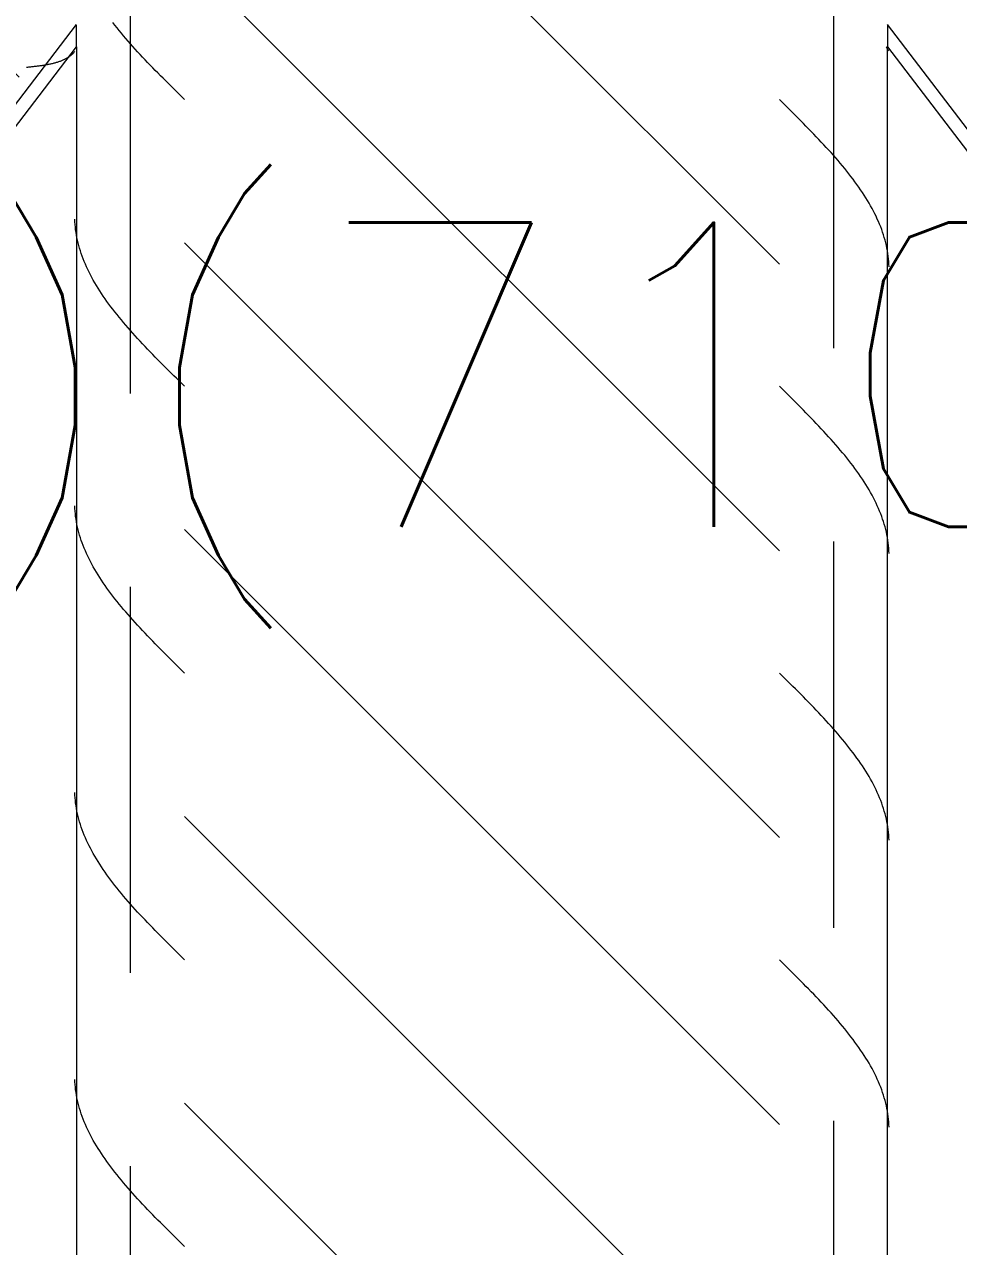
# Model space of a CAD drawing. Extents: x -10459 to 16942, y -13088 to 14608.
# Drawn here: x 5178.86 to 5213.41, y 3188.82 to 3234.02 of the extents above; entities that cross this region are included whole.
import ezdxf
from ezdxf.enums import TextEntityAlignment as Align

# ---------------------------------------------------------------- set-up
doc = ezdxf.new("R2010")
doc.units = 0
doc.header["$LTSCALE"] = 30
doc.header["$MEASUREMENT"] = 0
doc.linetypes.add("EJE1-1'$0$RLE-PROYECCION", pattern=[0.71438, 0.47625, -0.23813])
doc.layers.get('0').update_dxf_attribs({"linetype": 'CONTINUOUS'})
doc.layers.add("EJE1-1'$0$RLA-ACHURADO", color=30, linetype="EJE1-1'$0$RLE-PROYECCION", lineweight=15, transparency=0.7)
doc.layers.add("EJE1-1'$0$RLA-CONTORNO", color=30, linetype='CONTINUOUS', lineweight=15)
doc.layers.add("EJE1-1'$0$RLA-FE", color=7, linetype='CONTINUOUS')
doc.styles.add("EJE1-1'$0$RomanS", font='romans.shx', dxfattribs={"height": 11.25})
pattern_1 = [(135, (-234.281, -2576.79), (-5.303301, -5.303301), [])]

# ---------------------------------------------------------------- blocks, each defined once
blk = doc.blocks.new("EJE1-1'$0$FP_4-EJE 1-1_")
at = {"layer": "EJE1-1'$0$RLA-CONTORNO"}
for p, q in [((2375.445, 1056.985), (2375.435, 1057.006)), ((2375.455, 1056.965), (2375.445, 1056.985)), ((2375.466, 1056.944), (2375.455, 1056.965)), ((2375.478, 1056.924), (2375.466, 1056.944)), ((2375.49, 1056.905), (2375.478, 1056.924)), ((2375.481, 1057.005), (2580.477, 788.47)), ((2375.502, 1056.886), (2375.49, 1056.905)), ((2375.515, 1056.867), (2375.502, 1056.886)), ((2375.528, 1056.848), (2375.515, 1056.867))]:
    blk.add_line(p, q, dxfattribs=at)
blk = doc.blocks.new("EJE1-1'$0$RLA-COLUMNAS-CAJONES - P_M_ 300x300x20-465985-EJE 1-1_")
at = {"layer": "EJE1-1'$0$RLA-ACHURADO"}
for p, q in [((2582.477, 787), (2582.477, 1103)), ((2608.477, 1103), (2608.477, 787))]:
    blk.add_line(p, q, dxfattribs=at)
blk = doc.blocks.new("EJE1-1'$0$FP_5-EJE 1-1_")
at = {"layer": "EJE1-1'$0$RLA-CONTORNO"}
for p, q in [((2375.481, 787), (2375.481, 1056.997)), ((2371.58, 1054.953), (2371.481, 1055.051)), ((2371.68, 1054.855), (2371.58, 1054.953)), ((2371.779, 1054.757), (2371.68, 1054.855)), ((2371.878, 1054.659), (2371.779, 1054.757)), ((2371.977, 1054.56), (2371.878, 1054.659)), ((2372.076, 1054.462), (2371.977, 1054.56)), ((2372.174, 1054.364), (2372.076, 1054.462)), ((2372.272, 1054.266), (2372.174, 1054.364)), ((2372.37, 1054.168), (2372.272, 1054.266)), ((2372.467, 1054.07), (2372.37, 1054.168)), ((2372.563, 1053.971), (2372.467, 1054.07)), ((2372.659, 1053.873), (2372.563, 1053.971)), ((2372.754, 1053.775), (2372.659, 1053.873)), ((2372.848, 1053.677), (2372.754, 1053.775)), ((2372.941, 1053.579), (2372.848, 1053.677)), ((2373.034, 1053.48), (2372.941, 1053.579)), ((2373.125, 1053.382), (2373.034, 1053.48)), ((2373.216, 1053.284), (2373.125, 1053.382)), ((2373.305, 1053.186), (2373.216, 1053.284)), ((2373.394, 1053.088), (2373.305, 1053.186)), ((2373.481, 1052.99), (2373.394, 1053.088)), ((2373.567, 1052.891), (2373.481, 1052.99)), ((2373.652, 1052.793), (2373.567, 1052.891)), ((2373.735, 1052.695), (2373.652, 1052.793)), ((2373.817, 1052.597), (2373.735, 1052.695)), ((2373.898, 1052.499), (2373.817, 1052.597)), ((2373.977, 1052.401), (2373.898, 1052.499)), ((2374.055, 1052.302), (2373.977, 1052.401)), ((2374.131, 1052.204), (2374.055, 1052.302)), ((2374.206, 1052.106), (2374.131, 1052.204)), ((2374.279, 1052.008), (2374.206, 1052.106)), ((2374.35, 1051.91), (2374.279, 1052.008)), ((2374.42, 1051.812), (2374.35, 1051.91)), ((2374.488, 1051.713), (2374.42, 1051.812)), ((2374.553, 1051.615), (2374.488, 1051.713)), ((2374.618, 1051.517), (2374.553, 1051.615)), ((2374.68, 1051.419), (2374.618, 1051.517)), ((2374.74, 1051.321), (2374.68, 1051.419)), ((2374.799, 1051.222), (2374.74, 1051.321)), ((2374.855, 1051.124), (2374.799, 1051.222)), ((2374.909, 1051.026), (2374.855, 1051.124)), ((2374.961, 1050.928), (2374.909, 1051.026)), ((2375.012, 1050.83), (2374.961, 1050.928)), ((2375.06, 1050.732), (2375.012, 1050.83)), ((2375.105, 1050.633), (2375.06, 1050.732)), ((2375.149, 1050.535), (2375.105, 1050.633)), ((2375.191, 1050.437), (2375.149, 1050.535)), ((2375.23, 1050.339), (2375.191, 1050.437)), ((2375.267, 1050.241), (2375.23, 1050.339)), ((2375.302, 1050.143), (2375.267, 1050.241)), ((2375.334, 1050.044), (2375.302, 1050.143)), ((2375.364, 1049.946), (2375.334, 1050.044)), ((2375.392, 1049.848), (2375.364, 1049.946)), ((2375.417, 1049.75), (2375.392, 1049.848)), ((2375.44, 1049.652), (2375.417, 1049.75)), ((2375.461, 1049.553), (2375.44, 1049.652)), ((2375.479, 1049.455), (2375.461, 1049.553)), ((2375.495, 1049.357), (2375.479, 1049.455)), ((2375.508, 1049.259), (2375.495, 1049.357)), ((2375.519, 1049.161), (2375.508, 1049.259)), ((2375.528, 1049.063), (2375.519, 1049.161)), ((2375.534, 1048.964), (2375.528, 1049.063)), ((2375.538, 1048.866), (2375.534, 1048.964)), ((2371.58, 1044.346), (2371.481, 1044.445)), ((2371.68, 1044.248), (2371.58, 1044.346)), ((2371.779, 1044.15), (2371.68, 1044.248)), ((2371.878, 1044.052), (2371.779, 1044.15)), ((2371.977, 1043.954), (2371.878, 1044.052)), ((2372.076, 1043.856), (2371.977, 1043.954)), ((2372.174, 1043.757), (2372.076, 1043.856)), ((2372.272, 1043.659), (2372.174, 1043.757)), ((2372.37, 1043.561), (2372.272, 1043.659)), ((2372.467, 1043.463), (2372.37, 1043.561)), ((2372.563, 1043.365), (2372.467, 1043.463)), ((2372.659, 1043.267), (2372.563, 1043.365)), ((2372.754, 1043.168), (2372.659, 1043.267)), ((2372.848, 1043.07), (2372.754, 1043.168)), ((2372.941, 1042.972), (2372.848, 1043.07)), ((2373.034, 1042.874), (2372.941, 1042.972)), ((2373.125, 1042.776), (2373.034, 1042.874)), ((2373.216, 1042.678), (2373.125, 1042.776)), ((2373.305, 1042.579), (2373.216, 1042.678)), ((2373.394, 1042.481), (2373.305, 1042.579)), ((2373.481, 1042.383), (2373.394, 1042.481)), ((2373.567, 1042.285), (2373.481, 1042.383)), ((2373.652, 1042.187), (2373.567, 1042.285)), ((2373.735, 1042.088), (2373.652, 1042.187)), ((2373.817, 1041.99), (2373.735, 1042.088)), ((2373.898, 1041.892), (2373.817, 1041.99)), ((2373.977, 1041.794), (2373.898, 1041.892)), ((2374.055, 1041.696), (2373.977, 1041.794)), ((2374.131, 1041.598), (2374.055, 1041.696)), ((2374.206, 1041.499), (2374.131, 1041.598)), ((2374.279, 1041.401), (2374.206, 1041.499)), ((2374.35, 1041.303), (2374.279, 1041.401)), ((2374.42, 1041.205), (2374.35, 1041.303)), ((2374.488, 1041.107), (2374.42, 1041.205)), ((2374.553, 1041.009), (2374.488, 1041.107)), ((2374.618, 1040.91), (2374.553, 1041.009)), ((2374.68, 1040.812), (2374.618, 1040.91)), ((2374.74, 1040.714), (2374.68, 1040.812)), ((2374.799, 1040.616), (2374.74, 1040.714)), ((2374.855, 1040.518), (2374.799, 1040.616)), ((2374.909, 1040.42), (2374.855, 1040.518)), ((2374.961, 1040.321), (2374.909, 1040.42)), ((2375.012, 1040.223), (2374.961, 1040.321)), ((2375.06, 1040.125), (2375.012, 1040.223)), ((2375.105, 1040.027), (2375.06, 1040.125)), ((2375.149, 1039.929), (2375.105, 1040.027)), ((2375.191, 1039.83), (2375.149, 1039.929)), ((2375.23, 1039.732), (2375.191, 1039.83)), ((2375.267, 1039.634), (2375.23, 1039.732)), ((2375.302, 1039.536), (2375.267, 1039.634)), ((2375.334, 1039.438), (2375.302, 1039.536)), ((2375.364, 1039.34), (2375.334, 1039.438)), ((2375.392, 1039.241), (2375.364, 1039.34)), ((2375.417, 1039.143), (2375.392, 1039.241)), ((2375.44, 1039.045), (2375.417, 1039.143)), ((2375.461, 1038.947), (2375.44, 1039.045)), ((2375.479, 1038.849), (2375.461, 1038.947)), ((2375.495, 1038.751), (2375.479, 1038.849)), ((2375.508, 1038.652), (2375.495, 1038.751)), ((2375.519, 1038.554), (2375.508, 1038.652)), ((2375.528, 1038.456), (2375.519, 1038.554)), ((2375.534, 1038.358), (2375.528, 1038.456)), ((2375.538, 1038.26), (2375.534, 1038.358)), ((2371.58, 1033.74), (2371.481, 1033.838)), ((2371.68, 1033.642), (2371.58, 1033.74)), ((2371.779, 1033.544), (2371.68, 1033.642)), ((2371.878, 1033.445), (2371.779, 1033.544)), ((2371.977, 1033.347), (2371.878, 1033.445)), ((2372.076, 1033.249), (2371.977, 1033.347)), ((2372.174, 1033.151), (2372.076, 1033.249)), ((2372.272, 1033.053), (2372.174, 1033.151)), ((2372.37, 1032.954), (2372.272, 1033.053)), ((2372.467, 1032.856), (2372.37, 1032.954)), ((2372.563, 1032.758), (2372.467, 1032.856)), ((2372.659, 1032.66), (2372.563, 1032.758)), ((2372.754, 1032.562), (2372.659, 1032.66)), ((2372.848, 1032.464), (2372.754, 1032.562)), ((2372.941, 1032.365), (2372.848, 1032.464)), ((2373.034, 1032.267), (2372.941, 1032.365)), ((2373.125, 1032.169), (2373.034, 1032.267)), ((2373.216, 1032.071), (2373.125, 1032.169)), ((2373.305, 1031.973), (2373.216, 1032.071)), ((2373.394, 1031.875), (2373.305, 1031.973)), ((2373.481, 1031.776), (2373.394, 1031.875)), ((2373.567, 1031.678), (2373.481, 1031.776)), ((2373.652, 1031.58), (2373.567, 1031.678)), ((2373.735, 1031.482), (2373.652, 1031.58)), ((2373.817, 1031.384), (2373.735, 1031.482)), ((2373.898, 1031.286), (2373.817, 1031.384)), ((2373.977, 1031.187), (2373.898, 1031.286)), ((2374.055, 1031.089), (2373.977, 1031.187)), ((2374.131, 1030.991), (2374.055, 1031.089)), ((2374.206, 1030.893), (2374.131, 1030.991)), ((2374.279, 1030.795), (2374.206, 1030.893)), ((2374.35, 1030.696), (2374.279, 1030.795)), ((2374.42, 1030.598), (2374.35, 1030.696)), ((2374.488, 1030.5), (2374.42, 1030.598)), ((2374.553, 1030.402), (2374.488, 1030.5)), ((2374.618, 1030.304), (2374.553, 1030.402)), ((2374.68, 1030.206), (2374.618, 1030.304)), ((2374.74, 1030.107), (2374.68, 1030.206)), ((2374.799, 1030.009), (2374.74, 1030.107)), ((2374.855, 1029.911), (2374.799, 1030.009)), ((2374.909, 1029.813), (2374.855, 1029.911)), ((2374.961, 1029.715), (2374.909, 1029.813)), ((2375.012, 1029.617), (2374.961, 1029.715)), ((2375.06, 1029.518), (2375.012, 1029.617)), ((2375.105, 1029.42), (2375.06, 1029.518)), ((2375.149, 1029.322), (2375.105, 1029.42)), ((2375.191, 1029.224), (2375.149, 1029.322)), ((2375.23, 1029.126), (2375.191, 1029.224)), ((2375.267, 1029.028), (2375.23, 1029.126)), ((2375.302, 1028.929), (2375.267, 1029.028)), ((2375.334, 1028.831), (2375.302, 1028.929)), ((2375.364, 1028.733), (2375.334, 1028.831)), ((2375.392, 1028.635), (2375.364, 1028.733)), ((2375.417, 1028.537), (2375.392, 1028.635)), ((2375.44, 1028.438), (2375.417, 1028.537)), ((2375.461, 1028.34), (2375.44, 1028.438)), ((2375.479, 1028.242), (2375.461, 1028.34)), ((2375.495, 1028.144), (2375.479, 1028.242)), ((2375.508, 1028.046), (2375.495, 1028.144)), ((2375.519, 1027.948), (2375.508, 1028.046)), ((2375.528, 1027.849), (2375.519, 1027.948)), ((2375.534, 1027.751), (2375.528, 1027.849)), ((2375.538, 1027.653), (2375.534, 1027.751)), ((2371.58, 1023.133), (2371.481, 1023.231)), ((2371.68, 1023.035), (2371.58, 1023.133)), ((2371.779, 1022.937), (2371.68, 1023.035)), ((2371.878, 1022.839), (2371.779, 1022.937)), ((2371.977, 1022.741), (2371.878, 1022.839)), ((2372.076, 1022.642), (2371.977, 1022.741)), ((2372.174, 1022.544), (2372.076, 1022.642)), ((2372.272, 1022.446), (2372.174, 1022.544)), ((2372.37, 1022.348), (2372.272, 1022.446)), ((2372.467, 1022.25), (2372.37, 1022.348)), ((2372.563, 1022.152), (2372.467, 1022.25)), ((2372.659, 1022.053), (2372.563, 1022.152)), ((2372.754, 1021.955), (2372.659, 1022.053)), ((2372.848, 1021.857), (2372.754, 1021.955)), ((2372.941, 1021.759), (2372.848, 1021.857)), ((2373.034, 1021.661), (2372.941, 1021.759)), ((2373.125, 1021.562), (2373.034, 1021.661)), ((2373.216, 1021.464), (2373.125, 1021.562)), ((2373.305, 1021.366), (2373.216, 1021.464)), ((2373.394, 1021.268), (2373.305, 1021.366)), ((2373.481, 1021.17), (2373.394, 1021.268)), ((2373.567, 1021.072), (2373.481, 1021.17)), ((2373.652, 1020.973), (2373.567, 1021.072)), ((2373.735, 1020.875), (2373.652, 1020.973)), ((2373.817, 1020.777), (2373.735, 1020.875)), ((2373.898, 1020.679), (2373.817, 1020.777)), ((2373.977, 1020.581), (2373.898, 1020.679)), ((2374.055, 1020.483), (2373.977, 1020.581)), ((2374.131, 1020.384), (2374.055, 1020.483)), ((2374.206, 1020.286), (2374.131, 1020.384)), ((2374.279, 1020.188), (2374.206, 1020.286)), ((2374.35, 1020.09), (2374.279, 1020.188)), ((2374.42, 1019.992), (2374.35, 1020.09)), ((2374.488, 1019.894), (2374.42, 1019.992)), ((2374.553, 1019.795), (2374.488, 1019.894)), ((2374.618, 1019.697), (2374.553, 1019.795)), ((2374.68, 1019.599), (2374.618, 1019.697)), ((2374.74, 1019.501), (2374.68, 1019.599)), ((2374.799, 1019.403), (2374.74, 1019.501)), ((2374.855, 1019.304), (2374.799, 1019.403)), ((2374.909, 1019.206), (2374.855, 1019.304)), ((2374.961, 1019.108), (2374.909, 1019.206)), ((2375.012, 1019.01), (2374.961, 1019.108)), ((2375.06, 1018.912), (2375.012, 1019.01)), ((2375.105, 1018.814), (2375.06, 1018.912)), ((2375.149, 1018.715), (2375.105, 1018.814)), ((2375.191, 1018.617), (2375.149, 1018.715)), ((2375.23, 1018.519), (2375.191, 1018.617)), ((2375.267, 1018.421), (2375.23, 1018.519)), ((2375.302, 1018.323), (2375.267, 1018.421)), ((2375.334, 1018.225), (2375.302, 1018.323)), ((2375.364, 1018.126), (2375.334, 1018.225)), ((2375.392, 1018.028), (2375.364, 1018.126)), ((2375.417, 1017.93), (2375.392, 1018.028)), ((2375.44, 1017.832), (2375.417, 1017.93)), ((2375.461, 1017.734), (2375.44, 1017.832)), ((2375.479, 1017.636), (2375.461, 1017.734)), ((2375.495, 1017.537), (2375.479, 1017.636)), ((2375.508, 1017.439), (2375.495, 1017.537)), ((2375.519, 1017.341), (2375.508, 1017.439)), ((2375.528, 1017.243), (2375.519, 1017.341)), ((2375.534, 1017.145), (2375.528, 1017.243)), ((2375.538, 1017.046), (2375.534, 1017.145))]:
    blk.add_line(p, q, dxfattribs=at)
blk = doc.blocks.new("EJE1-1'$0$FP_6-EJE 1-1_")
at = {"layer": "EJE1-1'$0$RLA-CONTORNO"}
for p, q in [((2346.906, 1057.801), (2346.83, 1057.899)), ((2346.984, 1057.703), (2346.906, 1057.801)), ((2347.063, 1057.604), (2346.984, 1057.703)), ((2347.144, 1057.506), (2347.063, 1057.604)), ((2347.226, 1057.408), (2347.144, 1057.506)), ((2347.309, 1057.31), (2347.226, 1057.408)), ((2345.481, 1056.997), (2345.481, 787)), ((2347.394, 1057.212), (2347.309, 1057.31)), ((2347.48, 1057.113), (2347.394, 1057.212)), ((2347.568, 1057.015), (2347.48, 1057.113)), ((2347.656, 1056.917), (2347.568, 1057.015)), ((2347.745, 1056.819), (2347.656, 1056.917)), ((2347.836, 1056.721), (2347.745, 1056.819)), ((2347.928, 1056.623), (2347.836, 1056.721)), ((2348.02, 1056.524), (2347.928, 1056.623)), ((2348.113, 1056.426), (2348.02, 1056.524)), ((2348.208, 1056.328), (2348.113, 1056.426)), ((2348.303, 1056.23), (2348.208, 1056.328)), ((2348.398, 1056.132), (2348.303, 1056.23)), ((2348.495, 1056.034), (2348.398, 1056.132)), ((2348.591, 1055.935), (2348.495, 1056.034)), ((2348.689, 1055.837), (2348.591, 1055.935)), ((2348.787, 1055.739), (2348.689, 1055.837)), ((2348.885, 1055.641), (2348.787, 1055.739)), ((2348.984, 1055.543), (2348.885, 1055.641)), ((2349.083, 1055.444), (2348.984, 1055.543)), ((2349.182, 1055.346), (2349.083, 1055.444)), ((2349.281, 1055.248), (2349.182, 1055.346)), ((2349.381, 1055.15), (2349.281, 1055.248)), ((2349.481, 1055.052), (2349.381, 1055.15)), ((2345.427, 1050.532), (2345.424, 1050.63)), ((2345.433, 1050.434), (2345.427, 1050.532)), ((2345.442, 1050.336), (2345.433, 1050.434)), ((2345.453, 1050.237), (2345.442, 1050.336)), ((2345.466, 1050.139), (2345.453, 1050.237)), ((2345.482, 1050.041), (2345.466, 1050.139)), ((2345.5, 1049.943), (2345.482, 1050.041)), ((2345.521, 1049.845), (2345.5, 1049.943)), ((2345.544, 1049.747), (2345.521, 1049.845)), ((2345.569, 1049.648), (2345.544, 1049.747)), ((2345.597, 1049.55), (2345.569, 1049.648)), ((2345.627, 1049.452), (2345.597, 1049.55)), ((2345.66, 1049.354), (2345.627, 1049.452)), ((2345.694, 1049.256), (2345.66, 1049.354)), ((2345.731, 1049.158), (2345.694, 1049.256)), ((2345.771, 1049.059), (2345.731, 1049.158)), ((2345.812, 1048.961), (2345.771, 1049.059)), ((2345.856, 1048.863), (2345.812, 1048.961)), ((2345.902, 1048.765), (2345.856, 1048.863)), ((2345.95, 1048.667), (2345.902, 1048.765)), ((2346, 1048.569), (2345.95, 1048.667)), ((2346.052, 1048.47), (2346, 1048.569)), ((2346.106, 1048.372), (2346.052, 1048.47)), ((2346.163, 1048.274), (2346.106, 1048.372)), ((2346.221, 1048.176), (2346.163, 1048.274)), ((2346.281, 1048.078), (2346.221, 1048.176)), ((2346.344, 1047.979), (2346.281, 1048.078)), ((2346.408, 1047.881), (2346.344, 1047.979)), ((2346.474, 1047.783), (2346.408, 1047.881)), ((2346.541, 1047.685), (2346.474, 1047.783)), ((2346.611, 1047.587), (2346.541, 1047.685)), ((2346.682, 1047.489), (2346.611, 1047.587)), ((2346.755, 1047.39), (2346.682, 1047.489)), ((2346.83, 1047.292), (2346.755, 1047.39)), ((2346.906, 1047.194), (2346.83, 1047.292)), ((2346.984, 1047.096), (2346.906, 1047.194)), ((2347.063, 1046.998), (2346.984, 1047.096)), ((2347.144, 1046.9), (2347.063, 1046.998)), ((2347.226, 1046.801), (2347.144, 1046.9)), ((2347.309, 1046.703), (2347.226, 1046.801)), ((2347.394, 1046.605), (2347.309, 1046.703)), ((2347.48, 1046.507), (2347.394, 1046.605)), ((2347.568, 1046.409), (2347.48, 1046.507)), ((2347.656, 1046.311), (2347.568, 1046.409)), ((2347.745, 1046.212), (2347.656, 1046.311)), ((2347.836, 1046.114), (2347.745, 1046.212)), ((2347.928, 1046.016), (2347.836, 1046.114)), ((2348.02, 1045.918), (2347.928, 1046.016)), ((2348.113, 1045.82), (2348.02, 1045.918)), ((2348.208, 1045.721), (2348.113, 1045.82)), ((2348.303, 1045.623), (2348.208, 1045.721)), ((2348.398, 1045.525), (2348.303, 1045.623)), ((2348.495, 1045.427), (2348.398, 1045.525)), ((2348.591, 1045.329), (2348.495, 1045.427)), ((2348.689, 1045.231), (2348.591, 1045.329)), ((2348.787, 1045.132), (2348.689, 1045.231)), ((2348.885, 1045.034), (2348.787, 1045.132)), ((2348.984, 1044.936), (2348.885, 1045.034)), ((2349.083, 1044.838), (2348.984, 1044.936)), ((2349.182, 1044.74), (2349.083, 1044.838)), ((2349.281, 1044.642), (2349.182, 1044.74)), ((2349.381, 1044.543), (2349.281, 1044.642)), ((2349.481, 1044.445), (2349.381, 1044.543)), ((2345.427, 1039.925), (2345.424, 1040.024)), ((2345.433, 1039.827), (2345.427, 1039.925)), ((2345.442, 1039.729), (2345.433, 1039.827)), ((2345.453, 1039.631), (2345.442, 1039.729)), ((2345.466, 1039.533), (2345.453, 1039.631)), ((2345.482, 1039.435), (2345.466, 1039.533)), ((2345.5, 1039.336), (2345.482, 1039.435)), ((2345.521, 1039.238), (2345.5, 1039.336)), ((2345.544, 1039.14), (2345.521, 1039.238)), ((2345.569, 1039.042), (2345.544, 1039.14)), ((2345.597, 1038.944), (2345.569, 1039.042)), ((2345.627, 1038.845), (2345.597, 1038.944)), ((2345.66, 1038.747), (2345.627, 1038.845)), ((2345.694, 1038.649), (2345.66, 1038.747)), ((2345.731, 1038.551), (2345.694, 1038.649)), ((2345.771, 1038.453), (2345.731, 1038.551)), ((2345.812, 1038.355), (2345.771, 1038.453)), ((2345.856, 1038.256), (2345.812, 1038.355)), ((2345.902, 1038.158), (2345.856, 1038.256)), ((2345.95, 1038.06), (2345.902, 1038.158)), ((2346, 1037.962), (2345.95, 1038.06)), ((2346.052, 1037.864), (2346, 1037.962)), ((2346.106, 1037.766), (2346.052, 1037.864)), ((2346.163, 1037.667), (2346.106, 1037.766)), ((2346.221, 1037.569), (2346.163, 1037.667)), ((2346.281, 1037.471), (2346.221, 1037.569)), ((2346.344, 1037.373), (2346.281, 1037.471)), ((2346.408, 1037.275), (2346.344, 1037.373)), ((2346.474, 1037.177), (2346.408, 1037.275)), ((2346.541, 1037.078), (2346.474, 1037.177)), ((2346.611, 1036.98), (2346.541, 1037.078)), ((2346.682, 1036.882), (2346.611, 1036.98)), ((2346.755, 1036.784), (2346.682, 1036.882)), ((2346.83, 1036.686), (2346.755, 1036.784)), ((2346.906, 1036.587), (2346.83, 1036.686)), ((2346.984, 1036.489), (2346.906, 1036.587)), ((2347.063, 1036.391), (2346.984, 1036.489)), ((2347.144, 1036.293), (2347.063, 1036.391)), ((2347.226, 1036.195), (2347.144, 1036.293)), ((2347.309, 1036.097), (2347.226, 1036.195)), ((2347.394, 1035.998), (2347.309, 1036.097)), ((2347.48, 1035.9), (2347.394, 1035.998)), ((2347.568, 1035.802), (2347.48, 1035.9)), ((2347.656, 1035.704), (2347.568, 1035.802)), ((2347.745, 1035.606), (2347.656, 1035.704)), ((2347.836, 1035.508), (2347.745, 1035.606)), ((2347.928, 1035.409), (2347.836, 1035.508)), ((2348.02, 1035.311), (2347.928, 1035.409)), ((2348.113, 1035.213), (2348.02, 1035.311)), ((2348.208, 1035.115), (2348.113, 1035.213)), ((2348.303, 1035.017), (2348.208, 1035.115)), ((2348.398, 1034.919), (2348.303, 1035.017)), ((2348.495, 1034.82), (2348.398, 1034.919)), ((2348.591, 1034.722), (2348.495, 1034.82)), ((2348.689, 1034.624), (2348.591, 1034.722)), ((2348.787, 1034.526), (2348.689, 1034.624)), ((2348.885, 1034.428), (2348.787, 1034.526)), ((2348.984, 1034.329), (2348.885, 1034.428)), ((2349.083, 1034.231), (2348.984, 1034.329)), ((2349.182, 1034.133), (2349.083, 1034.231)), ((2349.281, 1034.035), (2349.182, 1034.133)), ((2349.381, 1033.937), (2349.281, 1034.035)), ((2349.481, 1033.839), (2349.381, 1033.937)), ((2345.427, 1029.319), (2345.424, 1029.417)), ((2345.433, 1029.221), (2345.427, 1029.319)), ((2345.442, 1029.122), (2345.433, 1029.221)), ((2345.453, 1029.024), (2345.442, 1029.122)), ((2345.466, 1028.926), (2345.453, 1029.024)), ((2345.482, 1028.828), (2345.466, 1028.926)), ((2345.5, 1028.73), (2345.482, 1028.828)), ((2345.521, 1028.632), (2345.5, 1028.73)), ((2345.544, 1028.533), (2345.521, 1028.632)), ((2345.569, 1028.435), (2345.544, 1028.533)), ((2345.597, 1028.337), (2345.569, 1028.435)), ((2345.627, 1028.239), (2345.597, 1028.337)), ((2345.66, 1028.141), (2345.627, 1028.239)), ((2345.694, 1028.043), (2345.66, 1028.141)), ((2345.731, 1027.944), (2345.694, 1028.043)), ((2345.771, 1027.846), (2345.731, 1027.944)), ((2345.812, 1027.748), (2345.771, 1027.846)), ((2345.856, 1027.65), (2345.812, 1027.748)), ((2345.902, 1027.552), (2345.856, 1027.65)), ((2345.95, 1027.453), (2345.902, 1027.552)), ((2346, 1027.355), (2345.95, 1027.453)), ((2346.052, 1027.257), (2346, 1027.355)), ((2346.106, 1027.159), (2346.052, 1027.257)), ((2346.163, 1027.061), (2346.106, 1027.159)), ((2346.221, 1026.963), (2346.163, 1027.061)), ((2346.281, 1026.864), (2346.221, 1026.963)), ((2346.344, 1026.766), (2346.281, 1026.864)), ((2346.408, 1026.668), (2346.344, 1026.766)), ((2346.474, 1026.57), (2346.408, 1026.668)), ((2346.541, 1026.472), (2346.474, 1026.57)), ((2346.611, 1026.374), (2346.541, 1026.472)), ((2346.682, 1026.275), (2346.611, 1026.374)), ((2346.755, 1026.177), (2346.682, 1026.275)), ((2346.83, 1026.079), (2346.755, 1026.177)), ((2346.906, 1025.981), (2346.83, 1026.079)), ((2346.984, 1025.883), (2346.906, 1025.981)), ((2347.063, 1025.785), (2346.984, 1025.883)), ((2347.144, 1025.686), (2347.063, 1025.785)), ((2347.226, 1025.588), (2347.144, 1025.686)), ((2347.309, 1025.49), (2347.226, 1025.588)), ((2347.394, 1025.392), (2347.309, 1025.49)), ((2347.48, 1025.294), (2347.394, 1025.392)), ((2347.568, 1025.195), (2347.48, 1025.294)), ((2347.656, 1025.097), (2347.568, 1025.195)), ((2347.745, 1024.999), (2347.656, 1025.097)), ((2347.836, 1024.901), (2347.745, 1024.999)), ((2347.928, 1024.803), (2347.836, 1024.901)), ((2348.02, 1024.705), (2347.928, 1024.803)), ((2348.113, 1024.606), (2348.02, 1024.705)), ((2348.208, 1024.508), (2348.113, 1024.606)), ((2348.303, 1024.41), (2348.208, 1024.508)), ((2348.398, 1024.312), (2348.303, 1024.41)), ((2348.495, 1024.214), (2348.398, 1024.312)), ((2348.591, 1024.116), (2348.495, 1024.214)), ((2348.689, 1024.017), (2348.591, 1024.116)), ((2348.787, 1023.919), (2348.689, 1024.017)), ((2348.885, 1023.821), (2348.787, 1023.919)), ((2348.984, 1023.723), (2348.885, 1023.821)), ((2349.083, 1023.625), (2348.984, 1023.723)), ((2349.182, 1023.527), (2349.083, 1023.625)), ((2349.281, 1023.428), (2349.182, 1023.527)), ((2349.381, 1023.33), (2349.281, 1023.428)), ((2349.481, 1023.232), (2349.381, 1023.33)), ((2345.427, 1018.712), (2345.424, 1018.81)), ((2345.433, 1018.614), (2345.427, 1018.712)), ((2345.442, 1018.516), (2345.433, 1018.614)), ((2345.453, 1018.418), (2345.442, 1018.516)), ((2345.466, 1018.32), (2345.453, 1018.418)), ((2345.482, 1018.221), (2345.466, 1018.32)), ((2345.5, 1018.123), (2345.482, 1018.221)), ((2345.521, 1018.025), (2345.5, 1018.123)), ((2345.544, 1017.927), (2345.521, 1018.025)), ((2345.569, 1017.829), (2345.544, 1017.927)), ((2345.597, 1017.73), (2345.569, 1017.829)), ((2345.627, 1017.632), (2345.597, 1017.73)), ((2345.66, 1017.534), (2345.627, 1017.632)), ((2345.694, 1017.436), (2345.66, 1017.534)), ((2345.731, 1017.338), (2345.694, 1017.436)), ((2345.771, 1017.24), (2345.731, 1017.338)), ((2345.812, 1017.141), (2345.771, 1017.24)), ((2345.856, 1017.043), (2345.812, 1017.141)), ((2345.902, 1016.945), (2345.856, 1017.043)), ((2345.95, 1016.847), (2345.902, 1016.945)), ((2346, 1016.749), (2345.95, 1016.847)), ((2346.052, 1016.651), (2346, 1016.749)), ((2346.106, 1016.552), (2346.052, 1016.651)), ((2346.163, 1016.454), (2346.106, 1016.552)), ((2346.221, 1016.356), (2346.163, 1016.454)), ((2346.281, 1016.258), (2346.221, 1016.356)), ((2346.344, 1016.16), (2346.281, 1016.258)), ((2346.408, 1016.061), (2346.344, 1016.16)), ((2346.474, 1015.963), (2346.408, 1016.061)), ((2346.541, 1015.865), (2346.474, 1015.963)), ((2346.611, 1015.767), (2346.541, 1015.865)), ((2346.682, 1015.669), (2346.611, 1015.767)), ((2346.755, 1015.571), (2346.682, 1015.669)), ((2346.83, 1015.472), (2346.755, 1015.571)), ((2346.906, 1015.374), (2346.83, 1015.472)), ((2346.984, 1015.276), (2346.906, 1015.374)), ((2347.063, 1015.178), (2346.984, 1015.276)), ((2347.144, 1015.08), (2347.063, 1015.178)), ((2347.226, 1014.982), (2347.144, 1015.08)), ((2347.309, 1014.883), (2347.226, 1014.982)), ((2347.394, 1014.785), (2347.309, 1014.883)), ((2347.48, 1014.687), (2347.394, 1014.785)), ((2347.568, 1014.589), (2347.48, 1014.687)), ((2347.656, 1014.491), (2347.568, 1014.589)), ((2347.745, 1014.393), (2347.656, 1014.491)), ((2347.836, 1014.294), (2347.745, 1014.393)), ((2347.928, 1014.196), (2347.836, 1014.294)), ((2348.02, 1014.098), (2347.928, 1014.196)), ((2348.113, 1014), (2348.02, 1014.098)), ((2348.208, 1013.902), (2348.113, 1014)), ((2348.303, 1013.803), (2348.208, 1013.902)), ((2348.398, 1013.705), (2348.303, 1013.803)), ((2348.495, 1013.607), (2348.398, 1013.705)), ((2348.591, 1013.509), (2348.495, 1013.607)), ((2348.689, 1013.411), (2348.591, 1013.509)), ((2348.787, 1013.313), (2348.689, 1013.411)), ((2348.885, 1013.214), (2348.787, 1013.313)), ((2348.984, 1013.116), (2348.885, 1013.214)), ((2349.083, 1013.018), (2348.984, 1013.116)), ((2349.182, 1012.92), (2349.083, 1013.018)), ((2349.281, 1012.822), (2349.182, 1012.92)), ((2349.381, 1012.724), (2349.281, 1012.822)), ((2349.481, 1012.625), (2349.381, 1012.724))]:
    blk.add_line(p, q, dxfattribs=at)
blk = doc.blocks.new("EJE1-1'$0$FP_8-EJE 1-1_")
at = {"layer": "EJE1-1'$0$RLA-CONTORNO"}
for p, q in [((2140.484, 788.47), (2345.481, 1057.005)), ((2344.823, 1056.444), (2344.795, 1056.434)), ((2344.851, 1056.453), (2344.823, 1056.444)), ((2344.878, 1056.463), (2344.851, 1056.453)), ((2344.905, 1056.474), (2344.878, 1056.463)), ((2344.932, 1056.484), (2344.905, 1056.474)), ((2344.958, 1056.495), (2344.932, 1056.484)), ((2344.983, 1056.506), (2344.958, 1056.495)), ((2345.009, 1056.518), (2344.983, 1056.506)), ((2345.034, 1056.53), (2345.009, 1056.518)), ((2345.058, 1056.542), (2345.034, 1056.53)), ((2345.082, 1056.555), (2345.058, 1056.542)), ((2345.105, 1056.567), (2345.082, 1056.555)), ((2345.128, 1056.581), (2345.105, 1056.567)), ((2345.151, 1056.594), (2345.128, 1056.581)), ((2345.173, 1056.608), (2345.151, 1056.594)), ((2345.195, 1056.623), (2345.173, 1056.608)), ((2345.216, 1056.638), (2345.195, 1056.623)), ((2345.236, 1056.653), (2345.216, 1056.638)), ((2345.256, 1056.668), (2345.236, 1056.653)), ((2345.276, 1056.684), (2345.256, 1056.668)), ((2345.295, 1056.7), (2345.276, 1056.684)), ((2345.314, 1056.717), (2345.295, 1056.7)), ((2345.332, 1056.734), (2345.314, 1056.717)), ((2345.35, 1056.751), (2345.332, 1056.734)), ((2345.367, 1056.769), (2345.35, 1056.751)), ((2345.384, 1056.787), (2345.367, 1056.769)), ((2345.4, 1056.806), (2345.384, 1056.787)), ((2345.415, 1056.825), (2345.4, 1056.806)), ((2343.672, 1056.242), (2343.637, 1056.238)), ((2343.708, 1056.246), (2343.672, 1056.242)), ((2343.743, 1056.249), (2343.708, 1056.246)), ((2343.779, 1056.253), (2343.743, 1056.249)), ((2343.814, 1056.257), (2343.779, 1056.253)), ((2343.85, 1056.261), (2343.814, 1056.257)), ((2343.885, 1056.265), (2343.85, 1056.261)), ((2343.92, 1056.269), (2343.885, 1056.265)), ((2343.955, 1056.273), (2343.92, 1056.269)), ((2343.99, 1056.277), (2343.955, 1056.273)), ((2344.025, 1056.281), (2343.99, 1056.277)), ((2344.06, 1056.286), (2344.025, 1056.281)), ((2344.094, 1056.29), (2344.06, 1056.286)), ((2344.129, 1056.295), (2344.094, 1056.29)), ((2344.163, 1056.3), (2344.129, 1056.295)), ((2344.197, 1056.304), (2344.163, 1056.3)), ((2344.231, 1056.309), (2344.197, 1056.304)), ((2344.264, 1056.315), (2344.231, 1056.309)), ((2344.298, 1056.32), (2344.264, 1056.315)), ((2344.331, 1056.325), (2344.298, 1056.32)), ((2344.364, 1056.331), (2344.331, 1056.325)), ((2344.397, 1056.337), (2344.364, 1056.331)), ((2344.429, 1056.343), (2344.397, 1056.337)), ((2344.461, 1056.349), (2344.429, 1056.343)), ((2344.493, 1056.356), (2344.461, 1056.349)), ((2344.525, 1056.363), (2344.493, 1056.356)), ((2344.556, 1056.37), (2344.525, 1056.363)), ((2344.587, 1056.377), (2344.556, 1056.37)), ((2344.618, 1056.384), (2344.587, 1056.377)), ((2344.648, 1056.392), (2344.618, 1056.384)), ((2344.678, 1056.4), (2344.648, 1056.392)), ((2344.708, 1056.408), (2344.678, 1056.4)), ((2344.737, 1056.416), (2344.708, 1056.408)), ((2344.766, 1056.425), (2344.737, 1056.416)), ((2344.795, 1056.434), (2344.766, 1056.425))]:
    blk.add_line(p, q, dxfattribs=at)
blk = doc.blocks.new("EJE1-1'$0$RLA-VIGAS-CAJONES - V_M_ 300x300x5-397154-EJE 1-1_")
at = {"layer": "EJE1-1'$0$RLA-CONTORNO"}
blk.add_line((2580.477, 789.294), (2375.481, 1057.829), dxfattribs=at)
blk = doc.blocks.new("EJE1-1'$0$RLA-VIGAS-CAJONES - V_M_ 300x300x5-397230-EJE 1-1_")
at = {"layer": "EJE1-1'$0$RLA-CONTORNO"}
blk.add_line((2140.484, 789.294), (2345.481, 1057.829), dxfattribs=at)
blk = doc.blocks.new('*U154')
at = {"layer": "EJE1-1'$0$RLA-FE", "color": 3, "style": "EJE1-1'$0$RomanS"}
for tag, p, flags in [('TIPO', (353.802, -57.917), 13), ('NVECES', (339.927, -76.855), 13), ('PHI', (281.745, -81.551), 12), ('DIAM', (291.6, -81.765), 12), ('MINUS', (313.619, -81.765), 13), ('MARK', (327.011, -81.765), 13), ('TEXTO_FE1', (330.312, -81.765), 8), ('TEXTO_FE2', (397.834, -81.747), 8), ('NUMFE', (343.862, -96.617), 13), ('CAPA', (352.058, -115.737), 13), ('DESPLAZA', (277.176, -134.17), 13), ('ESPACIO', (283.222, -152.533), 13), ('CANT', (297.058, -171.333), 13)]:
    blk.add_attdef(tag, p, '', height=11.25, dxfattribs=dict(at, flags=flags))
at = {"layer": "EJE1-1'$0$RLA-FE", "color": 3, "style": "EJE1-1'$0$RomanS", "flags": 8}
for tag, p in [('F=', (263.44, -81.765)), ('NUM', (277.849, -81.765))]:
    blk.add_attdef(tag, text='', height=11.25, dxfattribs=at).set_placement(p, align=Align.RIGHT)
blk = doc.blocks.new("EJE1-1'")
at = {"layer": "EJE1-1'$0$RLA-ACHURADO"}
h = blk.add_hatch(dxfattribs=at)
h.set_pattern_fill('RLE-ELEMENTOS METALICOS', color=256, style=0, pattern_type=2)
h.set_pattern_definition(pattern_1)
h.paths.add_polyline_path([(2140.484, 790.118), (2345.481, 1058.653), (2345.481, 1103), (2344.108, 1103), (2140.484, 836.262), (2140.484, 815.02)], flags=0)
h = blk.add_hatch(dxfattribs=at)
h.set_pattern_fill('RLE-ELEMENTOS METALICOS', color=256, style=0, pattern_type=2)
h.set_pattern_definition(pattern_1)
h.paths.add_polyline_path([(2371.481, 787), (2371.481, 1103), (2349.481, 1103), (2349.481, 787), (2356.716, 787)], flags=0)
h = blk.add_hatch(dxfattribs=at)
h.set_pattern_fill('RLE-ELEMENTOS METALICOS', color=256, style=0, pattern_type=2)
h.set_pattern_definition(pattern_1)
h.paths.add_polyline_path([(2580.477, 790.118), (2580.477, 836.262), (2376.853, 1103), (2375.481, 1103), (2375.481, 1058.653), (2572.154, 801.021)], flags=0)
at = {"layer": "EJE1-1'$0$RLA-CONTORNO", "flags": 128}
for points in [[(2345.481, 1057.005), (2345.481, 1057.037), (2345.481, 1057.131), (2345.481, 1057.283), (2345.481, 1057.488), (2345.481, 1057.738), (2345.481, 1057.818)], [(2375.481, 1057.818), (2375.481, 1057.738), (2375.481, 1057.488), (2375.481, 1057.283), (2375.481, 1057.131), (2375.481, 1057.037), (2375.481, 1057.005)]]:
    blk.add_lwpolyline(points, dxfattribs=at)
at = {"layer": "EJE1-1'$0$RLA-CONTORNO"}
for name, p in [("EJE1-1'$0$RLA-VIGAS-CAJONES - V_M_ 300x300x5-397230-EJE 1-1_", (0, 0)), ("EJE1-1'$0$RLA-VIGAS-CAJONES - V_M_ 300x300x5-397154-EJE 1-1_", (0, 0)), ("EJE1-1'$0$FP_6-EJE 1-1_", (0, 0)), ("EJE1-1'$0$RLA-COLUMNAS-CAJONES - P_M_ 300x300x20-465985-EJE 1-1_", (-234.997, 0)), ("EJE1-1'$0$FP_5-EJE 1-1_", (0, 0)), ("EJE1-1'$0$FP_8-EJE 1-1_", (0, 0)), ("EJE1-1'$0$FP_4-EJE 1-1_", (0, 0))]:
    blk.add_blockref(name, p, dxfattribs=at)
at = {"layer": "EJE1-1'$0$RLA-FE"}
ref = blk.add_blockref('*U154', (1910.477, 1121), dxfattribs=at)
ref.add_attrib('TEXTO_FE2', '(2°C)(710+40)', (2308.311, 1039.253), dxfattribs={"color": 3, "height": 11.25, "style": "EJE1-1'$0$RomanS"})

msp = doc.modelspace()

# ---------------------------------------------------------------- block references
msp.add_blockref("EJE1-1'", (2835.3, 2176.191))

doc.saveas('drawing.dxf')
